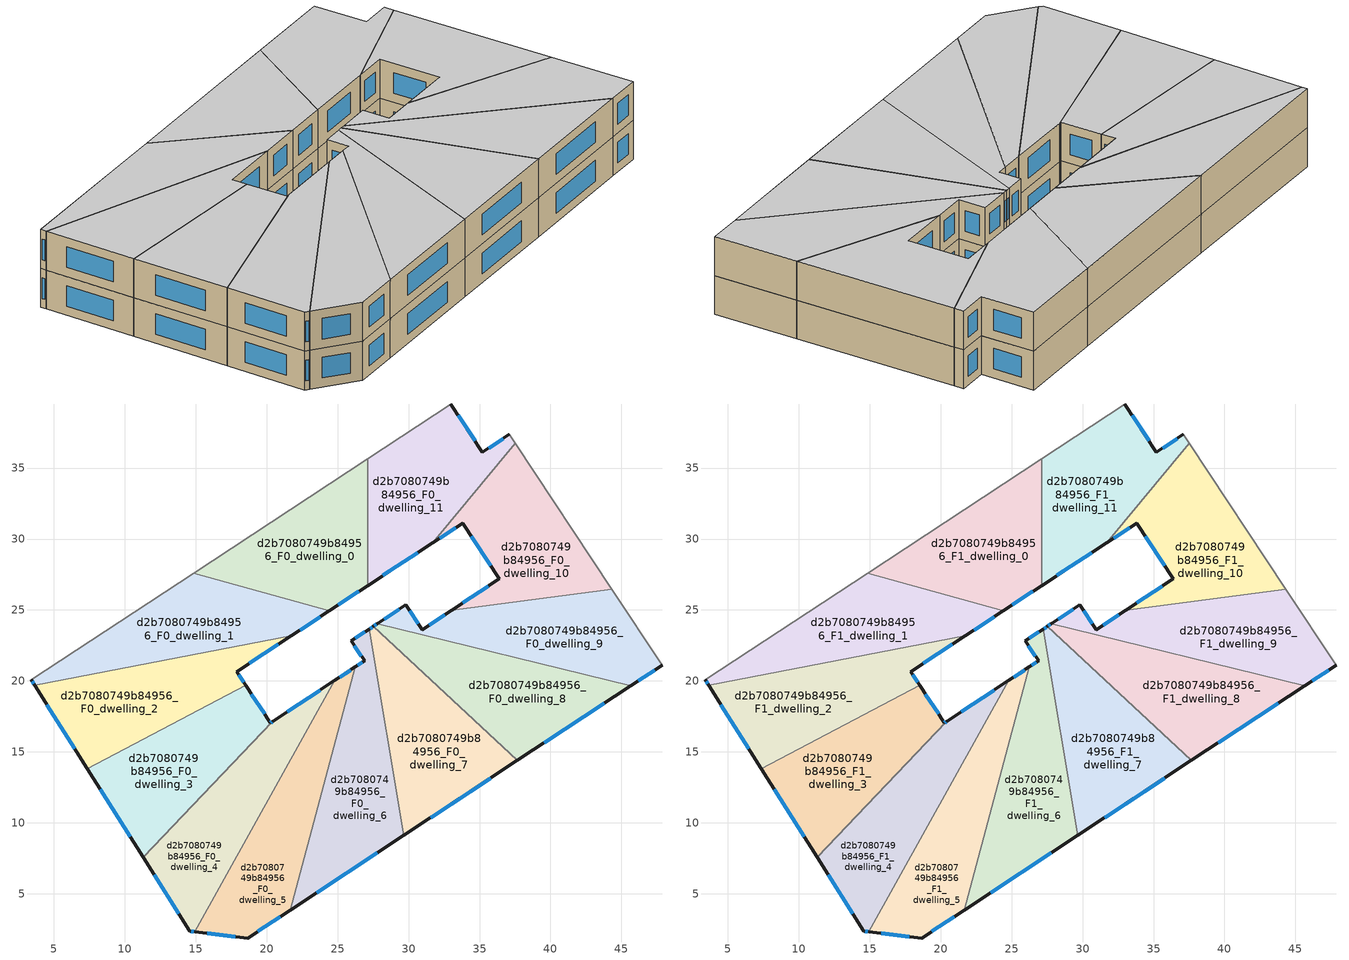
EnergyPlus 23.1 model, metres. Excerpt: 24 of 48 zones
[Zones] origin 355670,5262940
d2b7080749b84956_F0_dwelling_0
 floor ground (EU_floor_Construction): 27.12,35.67 27.12,26.72 24.43,24.95 14.86,27.59 z0
 wall outside (EU_wall_Construction): 24.43,24.95 27.12,26.72 z0:3
 wall adiabatic (EU_wall_Construction): 27.12,35.67 14.86,27.59 z0:3
 wall to d2b7080749b84956_F0_dwelling_1 (EU_wall_Construction): 14.86,27.59 24.43,24.95 z0:3
 wall to d2b7080749b84956_F0_dwelling_11 (EU_wall_Construction): 27.12,26.72 27.12,35.67 z0:3
 window (EU_Window_Construction): 25.06,25.36 26.49,26.3 z0.7:2.3
d2b7080749b84956_F0_dwelling_1
 floor ground (EU_floor_Construction): 24.43,24.95 21.73,23.17 3.65,19.71 3.42,20.07 14.86,27.59 z0
 wall outside (EU_wall_Construction): 21.73,23.17 24.43,24.95 / 3.42,20.07 3.65,19.71 z0:3
 wall adiabatic (EU_wall_Construction): 14.86,27.59 3.42,20.07 z0:3
 wall to d2b7080749b84956_F0_dwelling_2 (EU_wall_Construction): 3.65,19.71 21.73,23.17 z0:3
 window (EU_Window_Construction): 22.36,23.59 23.79,24.53 / 3.48,19.98 3.6,19.79 z0.7:2.3
d2b7080749b84956_F0_dwelling_10
 floor ground (EU_floor_Construction): 37.52,36.74 44.32,26.47 33.04,24.98 36.4,27.2 33.81,31.12 31.72,29.74 z0
 wall outside (EU_wall_Construction): 31.72,29.74 33.81,31.12 36.4,27.2 33.04,24.98 z0:3
 wall adiabatic (EU_wall_Construction): 44.32,26.47 37.52,36.74 z0:3
 wall to d2b7080749b84956_F0_dwelling_9 (EU_wall_Construction): 33.04,24.98 44.32,26.47 z0:3
 wall to d2b7080749b84956_F0_dwelling_11 (EU_wall_Construction): 37.52,36.74 31.72,29.74 z0:3
 window (EU_Window_Construction): 35.61,26.68 33.83,25.5 / 34.42,30.2 35.79,28.12 / 32.21,30.07 33.32,30.79 z0.7:2.3
d2b7080749b84956_F0_dwelling_11
 floor ground (EU_floor_Construction): 37.11,37.36 37.52,36.74 31.72,29.74 27.12,26.72 27.12,35.67 32.97,39.51 35.21,36.11 z0
 wall outside (EU_wall_Construction): 27.12,26.72 31.72,29.74 / 37.11,37.36 35.21,36.11 32.97,39.51 z0:3
 wall adiabatic (EU_wall_Construction): 32.97,39.51 27.12,35.67 / 37.52,36.74 37.11,37.36 z0:3
 window (EU_Window_Construction): 28.2,27.43 30.64,29.03 / 34.68,36.91 33.49,38.71 / 36.66,37.07 35.66,36.4 z0.7:2.3
d2b7080749b84956_F0_dwelling_2
 floor ground (EU_floor_Construction): 21.73,23.17 17.89,20.65 18.52,19.69 7.36,13.83 3.65,19.71 z0
 wall outside (EU_wall_Construction): 18.52,19.69 17.89,20.65 21.73,23.17 / 3.65,19.71 7.36,13.83 z0:3
 wall to d2b7080749b84956_F0_dwelling_3 (EU_wall_Construction): 7.36,13.83 18.52,19.69 z0:3
 window (EU_Window_Construction): 18.79,21.24 20.83,22.58 / 18.38,19.92 18.04,20.42 / 4.52,18.33 6.49,15.21 z0.7:2.3
d2b7080749b84956_F0_dwelling_3
 floor ground (EU_floor_Construction): 18.52,19.69 20.27,17.05 20.41,17.14 11.31,7.57 7.36,13.83 z0
 wall outside (EU_wall_Construction): 20.41,17.14 20.27,17.05 18.52,19.69 / 7.36,13.83 11.31,7.57 z0:3
 wall to d2b7080749b84956_F0_dwelling_4 (EU_wall_Construction): 11.31,7.57 20.41,17.14 z0:3
 window (EU_Window_Construction): 19.86,17.67 18.93,19.07 / 20.38,17.12 20.3,17.07 / 8.29,12.36 10.38,9.04 z0.7:2.3
d2b7080749b84956_F0_dwelling_4
 floor ground (EU_floor_Construction): 24.8,20.03 14.95,2.33 14.59,2.37 11.31,7.57 20.41,17.14 z0
 wall outside (EU_wall_Construction): 24.8,20.03 20.41,17.14 / 11.31,7.57 14.59,2.37 14.95,2.33 z0:3
 wall to d2b7080749b84956_F0_dwelling_5 (EU_wall_Construction): 14.95,2.33 24.8,20.03 z0:3
 window (EU_Window_Construction): 23.77,19.35 21.44,17.82 / 14.68,2.36 14.87,2.34 / 12.08,6.35 13.82,3.59 z0.7:2.3
d2b7080749b84956_F0_dwelling_5
 floor ground (EU_floor_Construction): 26.26,20.99 21.65,3.85 18.68,1.89 14.95,2.33 24.8,20.03 z0
 wall outside (EU_wall_Construction): 26.26,20.99 24.8,20.03 / 14.95,2.33 18.68,1.89 21.65,3.85 z0:3
 wall to d2b7080749b84956_F0_dwelling_6 (EU_wall_Construction): 21.65,3.85 26.26,20.99 z0:3
 window (EU_Window_Construction): 25.92,20.77 25.14,20.26 / 19.38,2.35 20.95,3.39 / 15.82,2.22 17.8,1.99 z0.7:2.3
d2b7080749b84956_F0_dwelling_6
 floor ground (EU_floor_Construction): 27.22,23.65 29.68,9.13 21.65,3.85 26.26,20.99 26.9,21.41 25.97,22.83 z0
 wall outside (EU_wall_Construction): 27.22,23.65 25.97,22.83 26.9,21.41 26.26,20.99 / 21.65,3.85 29.68,9.13 z0:3
 wall to d2b7080749b84956_F0_dwelling_7 (EU_wall_Construction): 29.68,9.13 27.22,23.65 z0:3
 window (EU_Window_Construction): 26.19,22.5 26.68,21.75 / 26.92,23.45 26.26,23.02 / 23.54,5.09 27.8,7.89 / 26.75,21.31 26.41,21.09 z0.7:2.3
d2b7080749b84956_F0_dwelling_7
 floor ground (EU_floor_Construction): 37.67,14.4 29.68,9.13 27.22,23.65 27.51,23.84 z0
 wall outside (EU_wall_Construction): 27.51,23.84 27.22,23.65 / 29.68,9.13 37.67,14.4 z0:3
 wall to d2b7080749b84956_F0_dwelling_8 (EU_wall_Construction): 37.67,14.4 27.51,23.84 z0:3
 window (EU_Window_Construction): 27.44,23.8 27.29,23.69 / 31.56,10.37 35.8,13.16 z0.7:2.3
d2b7080749b84956_F0_dwelling_8
 floor ground (EU_floor_Construction): 45.67,19.66 37.67,14.4 27.51,23.84 27.81,24.04 z0
 wall outside (EU_wall_Construction): 27.81,24.04 27.51,23.84 / 37.67,14.4 45.67,19.66 z0:3
 wall to d2b7080749b84956_F0_dwelling_9 (EU_wall_Construction): 45.67,19.66 27.81,24.04 z0:3
 window (EU_Window_Construction): 27.74,23.99 27.58,23.89 / 39.55,15.63 43.79,18.42 z0.7:2.3
d2b7080749b84956_F0_dwelling_9
 floor ground (EU_floor_Construction): 44.32,26.47 47.87,21.11 45.67,19.66 27.81,24.04 29.82,25.36 30.96,23.62 33.04,24.98 z0
 wall outside (EU_wall_Construction): 33.04,24.98 30.96,23.62 29.82,25.36 27.81,24.04 / 45.67,19.66 47.87,21.11 z0:3
 wall adiabatic (EU_wall_Construction): 47.87,21.11 44.32,26.47 z0:3
 window (EU_Window_Construction): 29.34,25.05 28.28,24.35 / 30.69,24.02 30.08,24.95 / 32.55,24.66 31.45,23.94 / 46.19,20 47.35,20.77 z0.7:2.3
d2b7080749b84956_F1_dwelling_0
 floor to d2b7080749b84956_F0_dwelling_0 (EU_floor_Construction): 27.12,35.67 27.12,26.72 24.43,24.95 14.86,27.59 z3
 wall outside (EU_wall_Construction): 24.43,24.95 27.12,26.72 z3:6
 wall adiabatic (EU_wall_Construction): 27.12,35.67 14.86,27.59 z3:6
 wall to d2b7080749b84956_F1_dwelling_1 (EU_wall_Construction): 14.86,27.59 24.43,24.95 z3:6
 wall to d2b7080749b84956_F1_dwelling_11 (EU_wall_Construction): 27.12,26.72 27.12,35.67 z3:6
 window (EU_Window_Construction): 25.06,25.36 26.49,26.3 z3.7:5.3
 ceiling to d2b7080749b84956_F2_dwelling_0 (EU_floor_Construction): 27.12,26.72 27.12,35.67 14.86,27.59 24.43,24.95 z6
d2b7080749b84956_F1_dwelling_1
 floor to d2b7080749b84956_F0_dwelling_1 (EU_floor_Construction): 24.43,24.95 21.73,23.17 3.65,19.71 3.42,20.07 14.86,27.59 z3
 wall outside (EU_wall_Construction): 21.73,23.17 24.43,24.95 / 3.42,20.07 3.65,19.71 z3:6
 wall adiabatic (EU_wall_Construction): 14.86,27.59 3.42,20.07 z3:6
 wall to d2b7080749b84956_F1_dwelling_2 (EU_wall_Construction): 3.65,19.71 21.73,23.17 z3:6
 window (EU_Window_Construction): 22.36,23.59 23.79,24.53 / 3.48,19.98 3.6,19.79 z3.7:5.3
 ceiling to d2b7080749b84956_F2_dwelling_1 (EU_floor_Construction): 21.73,23.17 24.43,24.95 14.86,27.59 3.42,20.07 3.65,19.71 z6
d2b7080749b84956_F1_dwelling_10
 floor to d2b7080749b84956_F0_dwelling_10 (EU_floor_Construction): 37.52,36.74 44.32,26.47 33.04,24.98 36.4,27.2 33.81,31.12 31.72,29.74 z3
 wall outside (EU_wall_Construction): 31.72,29.74 33.81,31.12 36.4,27.2 33.04,24.98 z3:6
 wall adiabatic (EU_wall_Construction): 44.32,26.47 37.52,36.74 z3:6
 wall to d2b7080749b84956_F1_dwelling_9 (EU_wall_Construction): 33.04,24.98 44.32,26.47 z3:6
 wall to d2b7080749b84956_F1_dwelling_11 (EU_wall_Construction): 37.52,36.74 31.72,29.74 z3:6
 window (EU_Window_Construction): 35.61,26.68 33.83,25.5 / 34.42,30.2 35.79,28.12 / 32.21,30.07 33.32,30.79 z3.7:5.3
 ceiling to d2b7080749b84956_F2_dwelling_10 (EU_floor_Construction): 44.32,26.47 37.52,36.74 31.72,29.74 33.81,31.12 36.4,27.2 33.04,24.98 z6
d2b7080749b84956_F1_dwelling_11
 floor to d2b7080749b84956_F0_dwelling_11 (EU_floor_Construction): 37.11,37.36 37.52,36.74 31.72,29.74 27.12,26.72 27.12,35.67 32.97,39.51 35.21,36.11 z3
 wall outside (EU_wall_Construction): 27.12,26.72 31.72,29.74 / 37.11,37.36 35.21,36.11 32.97,39.51 z3:6
 wall adiabatic (EU_wall_Construction): 32.97,39.51 27.12,35.67 / 37.52,36.74 37.11,37.36 z3:6
 window (EU_Window_Construction): 28.2,27.43 30.64,29.03 / 34.68,36.91 33.49,38.71 / 36.66,37.07 35.66,36.4 z3.7:5.3
 ceiling to d2b7080749b84956_F2_dwelling_11 (EU_floor_Construction): 31.72,29.74 37.52,36.74 37.11,37.36 35.21,36.11 32.97,39.51 27.12,35.67 27.12,26.72 z6
d2b7080749b84956_F1_dwelling_2
 floor to d2b7080749b84956_F0_dwelling_2 (EU_floor_Construction): 21.73,23.17 17.89,20.65 18.52,19.69 7.36,13.83 3.65,19.71 z3
 wall outside (EU_wall_Construction): 18.52,19.69 17.89,20.65 21.73,23.17 / 3.65,19.71 7.36,13.83 z3:6
 wall to d2b7080749b84956_F1_dwelling_3 (EU_wall_Construction): 7.36,13.83 18.52,19.69 z3:6
 window (EU_Window_Construction): 18.79,21.24 20.83,22.58 / 18.38,19.92 18.04,20.42 / 4.52,18.33 6.49,15.21 z3.7:5.3
 ceiling to d2b7080749b84956_F2_dwelling_2 (EU_floor_Construction): 18.52,19.69 17.89,20.65 21.73,23.17 3.65,19.71 7.36,13.83 z6
d2b7080749b84956_F1_dwelling_3
 floor to d2b7080749b84956_F0_dwelling_3 (EU_floor_Construction): 18.52,19.69 20.27,17.05 20.41,17.14 11.31,7.57 7.36,13.83 z3
 wall outside (EU_wall_Construction): 20.41,17.14 20.27,17.05 18.52,19.69 / 7.36,13.83 11.31,7.57 z3:6
 wall to d2b7080749b84956_F1_dwelling_4 (EU_wall_Construction): 11.31,7.57 20.41,17.14 z3:6
 window (EU_Window_Construction): 19.86,17.67 18.93,19.07 / 20.38,17.12 20.3,17.07 / 8.29,12.36 10.38,9.04 z3.7:5.3
 ceiling to d2b7080749b84956_F2_dwelling_3 (EU_floor_Construction): 11.31,7.57 20.41,17.14 20.27,17.05 18.52,19.69 7.36,13.83 z6
d2b7080749b84956_F1_dwelling_4
 floor to d2b7080749b84956_F0_dwelling_4 (EU_floor_Construction): 24.8,20.03 14.95,2.33 14.59,2.37 11.31,7.57 20.41,17.14 z3
 wall outside (EU_wall_Construction): 24.8,20.03 20.41,17.14 / 11.31,7.57 14.59,2.37 14.95,2.33 z3:6
 wall to d2b7080749b84956_F1_dwelling_5 (EU_wall_Construction): 14.95,2.33 24.8,20.03 z3:6
 window (EU_Window_Construction): 23.77,19.35 21.44,17.82 / 14.68,2.36 14.87,2.34 / 12.08,6.35 13.82,3.59 z3.7:5.3
 ceiling to d2b7080749b84956_F2_dwelling_4 (EU_floor_Construction): 14.95,2.33 24.8,20.03 20.41,17.14 11.31,7.57 14.59,2.37 z6
d2b7080749b84956_F1_dwelling_5
 floor to d2b7080749b84956_F0_dwelling_5 (EU_floor_Construction): 26.26,20.99 21.65,3.85 18.68,1.89 14.95,2.33 24.8,20.03 z3
 wall outside (EU_wall_Construction): 26.26,20.99 24.8,20.03 / 14.95,2.33 18.68,1.89 21.65,3.85 z3:6
 wall to d2b7080749b84956_F1_dwelling_6 (EU_wall_Construction): 21.65,3.85 26.26,20.99 z3:6
 window (EU_Window_Construction): 25.92,20.77 25.14,20.26 / 19.38,2.35 20.95,3.39 / 15.82,2.22 17.8,1.99 z3.7:5.3
 ceiling to d2b7080749b84956_F2_dwelling_5 (EU_floor_Construction): 21.65,3.85 26.26,20.99 24.8,20.03 14.95,2.33 18.68,1.89 z6
d2b7080749b84956_F1_dwelling_6
 floor to d2b7080749b84956_F0_dwelling_6 (EU_floor_Construction): 27.22,23.65 29.68,9.13 21.65,3.85 26.26,20.99 26.9,21.41 25.97,22.83 z3
 wall outside (EU_wall_Construction): 27.22,23.65 25.97,22.83 26.9,21.41 26.26,20.99 / 21.65,3.85 29.68,9.13 z3:6
 wall to d2b7080749b84956_F1_dwelling_7 (EU_wall_Construction): 29.68,9.13 27.22,23.65 z3:6
 window (EU_Window_Construction): 26.19,22.5 26.68,21.75 / 26.92,23.45 26.26,23.02 / 23.54,5.09 27.8,7.89 / 26.75,21.31 26.41,21.09 z3.7:5.3
 ceiling to d2b7080749b84956_F2_dwelling_6 (EU_floor_Construction): 29.68,9.13 27.22,23.65 25.97,22.83 26.9,21.41 26.26,20.99 21.65,3.85 z6
d2b7080749b84956_F1_dwelling_7
 floor to d2b7080749b84956_F0_dwelling_7 (EU_floor_Construction): 37.67,14.4 29.68,9.13 27.22,23.65 27.51,23.84 z3
 wall outside (EU_wall_Construction): 27.51,23.84 27.22,23.65 / 29.68,9.13 37.67,14.4 z3:6
 wall to d2b7080749b84956_F1_dwelling_8 (EU_wall_Construction): 37.67,14.4 27.51,23.84 z3:6
 window (EU_Window_Construction): 27.44,23.8 27.29,23.69 / 31.56,10.37 35.8,13.16 z3.7:5.3
 ceiling to d2b7080749b84956_F2_dwelling_7 (EU_floor_Construction): 37.67,14.4 27.51,23.84 27.22,23.65 29.68,9.13 z6
d2b7080749b84956_F1_dwelling_8
 floor to d2b7080749b84956_F0_dwelling_8 (EU_floor_Construction): 45.67,19.66 37.67,14.4 27.51,23.84 27.81,24.04 z3
 wall outside (EU_wall_Construction): 27.81,24.04 27.51,23.84 / 37.67,14.4 45.67,19.66 z3:6
 wall to d2b7080749b84956_F1_dwelling_9 (EU_wall_Construction): 45.67,19.66 27.81,24.04 z3:6
 window (EU_Window_Construction): 27.74,23.99 27.58,23.89 / 39.55,15.63 43.79,18.42 z3.7:5.3
 ceiling to d2b7080749b84956_F2_dwelling_8 (EU_floor_Construction): 45.67,19.66 27.81,24.04 27.51,23.84 37.67,14.4 z6
d2b7080749b84956_F1_dwelling_9
 floor to d2b7080749b84956_F0_dwelling_9 (EU_floor_Construction): 44.32,26.47 47.87,21.11 45.67,19.66 27.81,24.04 29.81,25.36 30.96,23.62 33.04,24.98 z3
 wall outside (EU_wall_Construction): 33.04,24.98 30.96,23.62 29.82,25.36 27.81,24.04 / 45.67,19.66 47.87,21.11 z3:6
 wall adiabatic (EU_wall_Construction): 47.87,21.11 44.32,26.47 z3:6
 window (EU_Window_Construction): 29.34,25.05 28.28,24.35 / 30.69,24.02 30.08,24.95 / 32.55,24.66 31.45,23.94 / 46.19,20 47.35,20.77 z3.7:5.3
 ceiling to d2b7080749b84956_F2_dwelling_9 (EU_floor_Construction): 47.87,21.11 44.32,26.47 33.04,24.98 30.96,23.62 29.81,25.36 27.81,24.04 45.67,19.66 z6
[Building]
EU S2 Campaign: North Axis=0; Terrain=City; Solar Distribution=FullExterior
[Site:Location]
Budapest.Ferenc.Liszt.Intl.AP: Latitude=47.437; Longitude=19.256; Time Zone=1; Elevation=185
[SizingPeriod:WeatherFileDays]
AnnualSizingPeriod: Begin Month=1; Begin Day of Month=1; End Month=12; End Day of Month=31; Day of Week for Start Day=Monday; Use Weather File Daylight Saving Period=No; Use Weather File Rain and Snow Indicators=No
[MATERIAL]
EU_InternalMass_Material: Roughness=MediumRough; Thickness=0.1; Conductivity=1; Density=1800; Specific Heat=900; Thermal Absorptance=0.9; Solar Absorptance=0.7; Visible Absorptance=0.7
[MATERIAL:NOMASS] Roughness=MediumRough; Thermal Absorptance=0.9; Solar Absorptance=0.7; Visible Absorptance=0.7
Name | Thermal Resistance
EU_wall_NoMass | 0.832559
EU_floor_NoMass | 0.872794
[WINDOWMATERIAL:SIMPLEGLAZINGSYSTEM]
EU_Window_SimpleGlazing: UFactor=2.79869; Solar Heat Gain Coefficient=0.75; Visible Transmittance=0.75
[CONSTRUCTION]
EU_wall_Construction: EU_wall_NoMass
EU_floor_Construction: EU_floor_NoMass
EU_Window_Construction: EU_Window_SimpleGlazing
EU_InternalMass_Construction: EU_InternalMass_Material
[ZONE] Type=1; Multiplier=1; Ceiling Height=autocalculate; Floor Area=autocalculate; Part of Total Floor Area=Yes
Name | Volume
d2b7080749b84956_F0_dwelling_0; d2b7080749b84956_F1_dwelling_0 | 200.673
d2b7080749b84956_F0_dwelling_1; d2b7080749b84956_F1_dwelling_1 | 200.705
d2b7080749b84956_F0_dwelling_10; d2b7080749b84956_F1_dwelling_10 | 198.271
d2b7080749b84956_F0_dwelling_11; d2b7080749b84956_F1_dwelling_11 | 200.704
d2b7080749b84956_F0_dwelling_2; d2b7080749b84956_F1_dwelling_2 | 200.696
d2b7080749b84956_F0_dwelling_3; d2b7080749b84956_F1_dwelling_3 | 200.693
d2b7080749b84956_F0_dwelling_4; d2b7080749b84956_F1_dwelling_4 | 200.26
d2b7080749b84956_F0_dwelling_5; d2b7080749b84956_F1_dwelling_5 | 199.358
d2b7080749b84956_F0_dwelling_6 | 202.397
d2b7080749b84956_F1_dwelling_6 | 202.396
d2b7080749b84956_F0_dwelling_7; d2b7080749b84956_F1_dwelling_7 | 200.678
d2b7080749b84956_F0_dwelling_8; d2b7080749b84956_F1_dwelling_8 | 200.717
d2b7080749b84956_F0_dwelling_9; d2b7080749b84956_F1_dwelling_9 | 203.043
[INTERNALMASS] Construction=EU_InternalMass_Construction
Name | Zone or ZoneList | Surface Area
d2b7080749b84956_F0_dwelling_0_EU_InternalMass | d2b7080749b84956_F0_dwelling_0 | 66.8909
d2b7080749b84956_F0_dwelling_1_EU_InternalMass | d2b7080749b84956_F0_dwelling_1 | 66.9016
d2b7080749b84956_F0_dwelling_2_EU_InternalMass | d2b7080749b84956_F0_dwelling_2 | 66.8986
d2b7080749b84956_F0_dwelling_3_EU_InternalMass | d2b7080749b84956_F0_dwelling_3 | 66.8977
d2b7080749b84956_F0_dwelling_4_EU_InternalMass | d2b7080749b84956_F0_dwelling_4 | 66.7535
d2b7080749b84956_F0_dwelling_5_EU_InternalMass | d2b7080749b84956_F0_dwelling_5 | 66.4526
d2b7080749b84956_F0_dwelling_6_EU_InternalMass | d2b7080749b84956_F0_dwelling_6 | 67.4651
d2b7080749b84956_F0_dwelling_7_EU_InternalMass | d2b7080749b84956_F0_dwelling_7 | 66.8926
d2b7080749b84956_F0_dwelling_8_EU_InternalMass | d2b7080749b84956_F0_dwelling_8 | 66.9058
d2b7080749b84956_F0_dwelling_9_EU_InternalMass | d2b7080749b84956_F0_dwelling_9 | 67.6805
d2b7080749b84956_F0_dwelling_10_EU_InternalMass | d2b7080749b84956_F0_dwelling_10 | 66.0905
d2b7080749b84956_F0_dwelling_11_EU_InternalMass | d2b7080749b84956_F0_dwelling_11 | 66.9013
d2b7080749b84956_F1_dwelling_0_EU_InternalMass | d2b7080749b84956_F1_dwelling_0 | 66.8909
d2b7080749b84956_F1_dwelling_1_EU_InternalMass | d2b7080749b84956_F1_dwelling_1 | 66.9016
d2b7080749b84956_F1_dwelling_2_EU_InternalMass | d2b7080749b84956_F1_dwelling_2 | 66.8986
d2b7080749b84956_F1_dwelling_3_EU_InternalMass | d2b7080749b84956_F1_dwelling_3 | 66.8977
d2b7080749b84956_F1_dwelling_4_EU_InternalMass | d2b7080749b84956_F1_dwelling_4 | 66.7535
d2b7080749b84956_F1_dwelling_5_EU_InternalMass | d2b7080749b84956_F1_dwelling_5 | 66.4526
d2b7080749b84956_F1_dwelling_6_EU_InternalMass | d2b7080749b84956_F1_dwelling_6 | 67.4651
d2b7080749b84956_F1_dwelling_7_EU_InternalMass | d2b7080749b84956_F1_dwelling_7 | 66.8926
d2b7080749b84956_F1_dwelling_8_EU_InternalMass | d2b7080749b84956_F1_dwelling_8 | 66.9058
d2b7080749b84956_F1_dwelling_9_EU_InternalMass | d2b7080749b84956_F1_dwelling_9 | 67.6805
d2b7080749b84956_F1_dwelling_10_EU_InternalMass | d2b7080749b84956_F1_dwelling_10 | 66.0905
d2b7080749b84956_F1_dwelling_11_EU_InternalMass | d2b7080749b84956_F1_dwelling_11 | 66.9013
[OTHEREQUIPMENT] Fuel Type=Electricity; Design Level Calculation Method=Watts/Area; Power per Zone Floor Area=1; Fraction Latent=0; Fraction Radiant=0; Fraction Lost=0; Carbon Dioxide Generation Rate=0; EndUse Subcategory=EU_Step8_InternalGains
Name | Zone or ZoneList or Space or SpaceList | Schedule
EU_Step8_InternalGain_d2b7080749b84956_F0_dwelling_0_f000 | d2b7080749b84956_F0_dwelling_0 | EU_Step8_GainSchedule_d2b7080749b84956_F0_dwelling_0_f000
EU_Step8_InternalGain_d2b7080749b84956_F0_dwelling_1_f000 | d2b7080749b84956_F0_dwelling_1 | EU_Step8_GainSchedule_d2b7080749b84956_F0_dwelling_1_f000
EU_Step8_InternalGain_d2b7080749b84956_F0_dwelling_2_f000 | d2b7080749b84956_F0_dwelling_2 | EU_Step8_GainSchedule_d2b7080749b84956_F0_dwelling_2_f000
EU_Step8_InternalGain_d2b7080749b84956_F0_dwelling_3_f000 | d2b7080749b84956_F0_dwelling_3 | EU_Step8_GainSchedule_d2b7080749b84956_F0_dwelling_3_f000
EU_Step8_InternalGain_d2b7080749b84956_F0_dwelling_4_f000 | d2b7080749b84956_F0_dwelling_4 | EU_Step8_GainSchedule_d2b7080749b84956_F0_dwelling_4_f000
EU_Step8_InternalGain_d2b7080749b84956_F0_dwelling_5_f000 | d2b7080749b84956_F0_dwelling_5 | EU_Step8_GainSchedule_d2b7080749b84956_F0_dwelling_5_f000
EU_Step8_InternalGain_d2b7080749b84956_F0_dwelling_6_f000 | d2b7080749b84956_F0_dwelling_6 | EU_Step8_GainSchedule_d2b7080749b84956_F0_dwelling_6_f000
EU_Step8_InternalGain_d2b7080749b84956_F0_dwelling_7_f000 | d2b7080749b84956_F0_dwelling_7 | EU_Step8_GainSchedule_d2b7080749b84956_F0_dwelling_7_f000
EU_Step8_InternalGain_d2b7080749b84956_F0_dwelling_8_f000 | d2b7080749b84956_F0_dwelling_8 | EU_Step8_GainSchedule_d2b7080749b84956_F0_dwelling_8_f000
EU_Step8_InternalGain_d2b7080749b84956_F0_dwelling_9_f000 | d2b7080749b84956_F0_dwelling_9 | EU_Step8_GainSchedule_d2b7080749b84956_F0_dwelling_9_f000
EU_Step8_InternalGain_d2b7080749b84956_F0_dwelling_10_f000 | d2b7080749b84956_F0_dwelling_10 | EU_Step8_GainSchedule_d2b7080749b84956_F0_dwelling_10_f000
EU_Step8_InternalGain_d2b7080749b84956_F0_dwelling_11_f000 | d2b7080749b84956_F0_dwelling_11 | EU_Step8_GainSchedule_d2b7080749b84956_F0_dwelling_11_f000
EU_Step8_InternalGain_d2b7080749b84956_F1_dwelling_0_f000 | d2b7080749b84956_F1_dwelling_0 | EU_Step8_GainSchedule_d2b7080749b84956_F1_dwelling_0_f000
EU_Step8_InternalGain_d2b7080749b84956_F1_dwelling_1_f000 | d2b7080749b84956_F1_dwelling_1 | EU_Step8_GainSchedule_d2b7080749b84956_F1_dwelling_1_f000
EU_Step8_InternalGain_d2b7080749b84956_F1_dwelling_2_f000 | d2b7080749b84956_F1_dwelling_2 | EU_Step8_GainSchedule_d2b7080749b84956_F1_dwelling_2_f000
EU_Step8_InternalGain_d2b7080749b84956_F1_dwelling_3_f000 | d2b7080749b84956_F1_dwelling_3 | EU_Step8_GainSchedule_d2b7080749b84956_F1_dwelling_3_f000
EU_Step8_InternalGain_d2b7080749b84956_F1_dwelling_4_f000 | d2b7080749b84956_F1_dwelling_4 | EU_Step8_GainSchedule_d2b7080749b84956_F1_dwelling_4_f000
EU_Step8_InternalGain_d2b7080749b84956_F1_dwelling_5_f000 | d2b7080749b84956_F1_dwelling_5 | EU_Step8_GainSchedule_d2b7080749b84956_F1_dwelling_5_f000
EU_Step8_InternalGain_d2b7080749b84956_F1_dwelling_6_f000 | d2b7080749b84956_F1_dwelling_6 | EU_Step8_GainSchedule_d2b7080749b84956_F1_dwelling_6_f000
EU_Step8_InternalGain_d2b7080749b84956_F1_dwelling_7_f000 | d2b7080749b84956_F1_dwelling_7 | EU_Step8_GainSchedule_d2b7080749b84956_F1_dwelling_7_f000
EU_Step8_InternalGain_d2b7080749b84956_F1_dwelling_8_f000 | d2b7080749b84956_F1_dwelling_8 | EU_Step8_GainSchedule_d2b7080749b84956_F1_dwelling_8_f000
EU_Step8_InternalGain_d2b7080749b84956_F1_dwelling_9_f000 | d2b7080749b84956_F1_dwelling_9 | EU_Step8_GainSchedule_d2b7080749b84956_F1_dwelling_9_f000
EU_Step8_InternalGain_d2b7080749b84956_F1_dwelling_10_f000 | d2b7080749b84956_F1_dwelling_10 | EU_Step8_GainSchedule_d2b7080749b84956_F1_dwelling_10_f000
EU_Step8_InternalGain_d2b7080749b84956_F1_dwelling_11_f000 | d2b7080749b84956_F1_dwelling_11 | EU_Step8_GainSchedule_d2b7080749b84956_F1_dwelling_11_f000
[ZONEVENTILATION:DESIGNFLOWRATE] Schedule=EU_AlwaysOn; Design Flow Rate Calculation Method=AirChanges/Hour; Air Changes per Hour=0.475469; Ventilation Type=Natural; Fan Pressure Rise=0; Fan Total Efficiency=1; Constant Term Coefficient=1; Temperature Term Coefficient=0; Velocity Term Coefficient=0; Velocity Squared Term Coefficient=0; Minimum Indoor Temperature=-100; Maximum Indoor Temperature=100; Delta Temperature=-100; Minimum Outdoor Temperature=-100; Maximum Outdoor Temperature=100; Maximum Wind Speed=40
Name | Zone or ZoneList or Space or SpaceList
EU_ConstantAir_d2b7080749b84956_F0_dwelling_0 | d2b7080749b84956_F0_dwelling_0
EU_ConstantAir_d2b7080749b84956_F0_dwelling_1 | d2b7080749b84956_F0_dwelling_1
EU_ConstantAir_d2b7080749b84956_F0_dwelling_2 | d2b7080749b84956_F0_dwelling_2
EU_ConstantAir_d2b7080749b84956_F0_dwelling_3 | d2b7080749b84956_F0_dwelling_3
EU_ConstantAir_d2b7080749b84956_F0_dwelling_4 | d2b7080749b84956_F0_dwelling_4
EU_ConstantAir_d2b7080749b84956_F0_dwelling_5 | d2b7080749b84956_F0_dwelling_5
EU_ConstantAir_d2b7080749b84956_F0_dwelling_6 | d2b7080749b84956_F0_dwelling_6
EU_ConstantAir_d2b7080749b84956_F0_dwelling_7 | d2b7080749b84956_F0_dwelling_7
EU_ConstantAir_d2b7080749b84956_F0_dwelling_8 | d2b7080749b84956_F0_dwelling_8
EU_ConstantAir_d2b7080749b84956_F0_dwelling_9 | d2b7080749b84956_F0_dwelling_9
EU_ConstantAir_d2b7080749b84956_F0_dwelling_10 | d2b7080749b84956_F0_dwelling_10
EU_ConstantAir_d2b7080749b84956_F0_dwelling_11 | d2b7080749b84956_F0_dwelling_11
EU_ConstantAir_d2b7080749b84956_F1_dwelling_0 | d2b7080749b84956_F1_dwelling_0
EU_ConstantAir_d2b7080749b84956_F1_dwelling_1 | d2b7080749b84956_F1_dwelling_1
EU_ConstantAir_d2b7080749b84956_F1_dwelling_2 | d2b7080749b84956_F1_dwelling_2
EU_ConstantAir_d2b7080749b84956_F1_dwelling_3 | d2b7080749b84956_F1_dwelling_3
EU_ConstantAir_d2b7080749b84956_F1_dwelling_4 | d2b7080749b84956_F1_dwelling_4
EU_ConstantAir_d2b7080749b84956_F1_dwelling_5 | d2b7080749b84956_F1_dwelling_5
EU_ConstantAir_d2b7080749b84956_F1_dwelling_6 | d2b7080749b84956_F1_dwelling_6
EU_ConstantAir_d2b7080749b84956_F1_dwelling_7 | d2b7080749b84956_F1_dwelling_7
EU_ConstantAir_d2b7080749b84956_F1_dwelling_8 | d2b7080749b84956_F1_dwelling_8
EU_ConstantAir_d2b7080749b84956_F1_dwelling_9 | d2b7080749b84956_F1_dwelling_9
EU_ConstantAir_d2b7080749b84956_F1_dwelling_10 | d2b7080749b84956_F1_dwelling_10
EU_ConstantAir_d2b7080749b84956_F1_dwelling_11 | d2b7080749b84956_F1_dwelling_11
[HVACTEMPLATE:THERMOSTAT] Constant Heating Setpoint=20; Constant Cooling Setpoint=50
EU_HeatOnly_d2b7080749b84956_F0_dwelling_0; EU_HeatOnly_d2b7080749b84956_F0_dwelling_1; EU_HeatOnly_d2b7080749b84956_F0_dwelling_2; EU_HeatOnly_d2b7080749b84956_F0_dwelling_3; EU_HeatOnly_d2b7080749b84956_F0_dwelling_4; EU_HeatOnly_d2b7080749b84956_F0_dwelling_5; EU_HeatOnly_d2b7080749b84956_F0_dwelling_6; EU_HeatOnly_d2b7080749b84956_F0_dwelling_7; EU_HeatOnly_d2b7080749b84956_F0_dwelling_8; EU_HeatOnly_d2b7080749b84956_F0_dwelling_9; EU_HeatOnly_d2b7080749b84956_F0_dwelling_10; EU_HeatOnly_d2b7080749b84956_F0_dwelling_11; EU_HeatOnly_d2b7080749b84956_F1_dwelling_0; EU_HeatOnly_d2b7080749b84956_F1_dwelling_1; EU_HeatOnly_d2b7080749b84956_F1_dwelling_2; EU_HeatOnly_d2b7080749b84956_F1_dwelling_3; EU_HeatOnly_d2b7080749b84956_F1_dwelling_4; EU_HeatOnly_d2b7080749b84956_F1_dwelling_5; EU_HeatOnly_d2b7080749b84956_F1_dwelling_6; EU_HeatOnly_d2b7080749b84956_F1_dwelling_7; EU_HeatOnly_d2b7080749b84956_F1_dwelling_8; EU_HeatOnly_d2b7080749b84956_F1_dwelling_9; EU_HeatOnly_d2b7080749b84956_F1_dwelling_10; EU_HeatOnly_d2b7080749b84956_F1_dwelling_11; EU_HeatOnly_d2b7080749b84956_F2_dwelling_0; EU_HeatOnly_d2b7080749b84956_F2_dwelling_1; EU_HeatOnly_d2b7080749b84956_F2_dwelling_2; EU_HeatOnly_d2b7080749b84956_F2_dwelling_3; EU_HeatOnly_d2b7080749b84956_F2_dwelling_4; EU_HeatOnly_d2b7080749b84956_F2_dwelling_5; EU_HeatOnly_d2b7080749b84956_F2_dwelling_6; EU_HeatOnly_d2b7080749b84956_F2_dwelling_7; EU_HeatOnly_d2b7080749b84956_F2_dwelling_8; EU_HeatOnly_d2b7080749b84956_F2_dwelling_9; EU_HeatOnly_d2b7080749b84956_F2_dwelling_10; EU_HeatOnly_d2b7080749b84956_F2_dwelling_11; EU_HeatOnly_d2b7080749b84956_F3_dwelling_0; EU_HeatOnly_d2b7080749b84956_F3_dwelling_1; EU_HeatOnly_d2b7080749b84956_F3_dwelling_2; EU_HeatOnly_d2b7080749b84956_F3_dwelling_3; EU_HeatOnly_d2b7080749b84956_F3_dwelling_4; EU_HeatOnly_d2b7080749b84956_F3_dwelling_5; EU_HeatOnly_d2b7080749b84956_F3_dwelling_6; EU_HeatOnly_d2b7080749b84956_F3_dwelling_7; EU_HeatOnly_d2b7080749b84956_F3_dwelling_8; EU_HeatOnly_d2b7080749b84956_F3_dwelling_9; EU_HeatOnly_d2b7080749b84956_F3_dwelling_10; EU_HeatOnly_d2b7080749b84956_F3_dwelling_11
[HVACTEMPLATE:ZONE:IDEALLOADSAIRSYSTEM] System Availability Schedule=EU_AlwaysOn; Maximum Heating Supply Air Temperature=50; Minimum Cooling Supply Air Temperature=13; Maximum Heating Supply Air Humidity Ratio=0.0156; Minimum Cooling Supply Air Humidity Ratio=0.0077; Heating Limit=NoLimit; Cooling Limit=NoLimit; Heating Availability Schedule=EU_AlwaysOn; Cooling Availability Schedule=EU_CoolingOff; Dehumidification Control Type=ConstantSensibleHeatRatio; Cooling Sensible Heat Ratio=0.7; Dehumidification Setpoint=60; Humidification Control Type=None; Humidification Setpoint=30; Outdoor Air Method=None; Outdoor Air Flow Rate per Person=0.00944; Outdoor Air Flow Rate per Zone Floor Area=0; Outdoor Air Flow Rate per Zone=0; Demand Controlled Ventilation Type=None; Outdoor Air Economizer Type=NoEconomizer; Heat Recovery Type=None; Sensible Heat Recovery Effectiveness=0.7; Latent Heat Recovery Effectiveness=0.65
Name | Template Thermostat
d2b7080749b84956_F0_dwelling_0 | EU_HeatOnly_d2b7080749b84956_F0_dwelling_0
d2b7080749b84956_F0_dwelling_1 | EU_HeatOnly_d2b7080749b84956_F0_dwelling_1
d2b7080749b84956_F0_dwelling_2 | EU_HeatOnly_d2b7080749b84956_F0_dwelling_2
d2b7080749b84956_F0_dwelling_3 | EU_HeatOnly_d2b7080749b84956_F0_dwelling_3
d2b7080749b84956_F0_dwelling_4 | EU_HeatOnly_d2b7080749b84956_F0_dwelling_4
d2b7080749b84956_F0_dwelling_5 | EU_HeatOnly_d2b7080749b84956_F0_dwelling_5
d2b7080749b84956_F0_dwelling_6 | EU_HeatOnly_d2b7080749b84956_F0_dwelling_6
d2b7080749b84956_F0_dwelling_7 | EU_HeatOnly_d2b7080749b84956_F0_dwelling_7
d2b7080749b84956_F0_dwelling_8 | EU_HeatOnly_d2b7080749b84956_F0_dwelling_8
d2b7080749b84956_F0_dwelling_9 | EU_HeatOnly_d2b7080749b84956_F0_dwelling_9
d2b7080749b84956_F0_dwelling_10 | EU_HeatOnly_d2b7080749b84956_F0_dwelling_10
d2b7080749b84956_F0_dwelling_11 | EU_HeatOnly_d2b7080749b84956_F0_dwelling_11
d2b7080749b84956_F1_dwelling_0 | EU_HeatOnly_d2b7080749b84956_F1_dwelling_0
d2b7080749b84956_F1_dwelling_1 | EU_HeatOnly_d2b7080749b84956_F1_dwelling_1
d2b7080749b84956_F1_dwelling_2 | EU_HeatOnly_d2b7080749b84956_F1_dwelling_2
d2b7080749b84956_F1_dwelling_3 | EU_HeatOnly_d2b7080749b84956_F1_dwelling_3
d2b7080749b84956_F1_dwelling_4 | EU_HeatOnly_d2b7080749b84956_F1_dwelling_4
d2b7080749b84956_F1_dwelling_5 | EU_HeatOnly_d2b7080749b84956_F1_dwelling_5
d2b7080749b84956_F1_dwelling_6 | EU_HeatOnly_d2b7080749b84956_F1_dwelling_6
d2b7080749b84956_F1_dwelling_7 | EU_HeatOnly_d2b7080749b84956_F1_dwelling_7
d2b7080749b84956_F1_dwelling_8 | EU_HeatOnly_d2b7080749b84956_F1_dwelling_8
d2b7080749b84956_F1_dwelling_9 | EU_HeatOnly_d2b7080749b84956_F1_dwelling_9
d2b7080749b84956_F1_dwelling_10 | EU_HeatOnly_d2b7080749b84956_F1_dwelling_10
d2b7080749b84956_F1_dwelling_11 | EU_HeatOnly_d2b7080749b84956_F1_dwelling_11
[SIZING:ZONE] Zone Cooling Design Supply Air Temperature Input Method=SupplyAirTemperature; Zone Cooling Design Supply Air Temperature=13; Zone Heating Design Supply Air Temperature Input Method=SupplyAirTemperature; Zone Heating Design Supply Air Temperature=50; Zone Cooling Design Supply Air Humidity Ratio=0.008; Zone Heating Design Supply Air Humidity Ratio=0.008; Cooling Design Air Flow Method=DesignDay; Cooling Design Air Flow Rate=0; Cooling Minimum Air Flow per Zone Floor Area=0.000762; Cooling Minimum Air Flow=0; Cooling Minimum Air Flow Fraction=0.2; Heating Design Air Flow Method=DesignDay; Heating Design Air Flow Rate=0; Heating Maximum Air Flow per Zone Floor Area=0.002032; Heating Maximum Air Flow=0.141576; Heating Maximum Air Flow Fraction=0.3; Account for Dedicated Outdoor Air System=No; Dedicated Outdoor Air System Control Strategy=NeutralSupplyAir; Dedicated Outdoor Air Low Setpoint Temperature for Design=autosize; Dedicated Outdoor Air High Setpoint Temperature for Design=autosize; Zone Load Sizing Method=Sensible Load Only No Latent Load; Zone Latent Cooling Design Supply Air Humidity Ratio Input Method=HumidityRatioDifference; Zone Cooling Design Supply Air Humidity Ratio Difference=0.005; Zone Latent Heating Design Supply Air Humidity Ratio Input Method=HumidityRatioDifference; Zone Humidification Design Supply Air Humidity Ratio Difference=0.005
d2b7080749b84956_F0_dwelling_0; d2b7080749b84956_F0_dwelling_1; d2b7080749b84956_F0_dwelling_2; d2b7080749b84956_F0_dwelling_3; d2b7080749b84956_F0_dwelling_4; d2b7080749b84956_F0_dwelling_5; d2b7080749b84956_F0_dwelling_6; d2b7080749b84956_F0_dwelling_7; d2b7080749b84956_F0_dwelling_8; d2b7080749b84956_F0_dwelling_9; d2b7080749b84956_F0_dwelling_10; d2b7080749b84956_F0_dwelling_11; d2b7080749b84956_F1_dwelling_0; d2b7080749b84956_F1_dwelling_1; d2b7080749b84956_F1_dwelling_2; d2b7080749b84956_F1_dwelling_3; d2b7080749b84956_F1_dwelling_4; d2b7080749b84956_F1_dwelling_5; d2b7080749b84956_F1_dwelling_6; d2b7080749b84956_F1_dwelling_7; d2b7080749b84956_F1_dwelling_8; d2b7080749b84956_F1_dwelling_9; d2b7080749b84956_F1_dwelling_10; d2b7080749b84956_F1_dwelling_11
[SCHEDULE:CONSTANT]
Name | Hourly Value
EU_AlwaysOn | 1
EU_CoolingOff | 0
[SCHEDULE:FILE] Column Number=1; Rows to Skip at Top=0; Number of Hours of Data=8760; Column Separator=Comma; Interpolate to Timestep=No; Minutes per Item=60; Adjust Schedule for Daylight Savings=Yes
Name | File
EU_Step8_GainSchedule_d2b7080749b84956_F0_dwelling_0_f000 | ../../schedules/d2b7080749b84956/d2b7080749b84956_F0_dwelling_0_f000_gain.csv
EU_Step8_GainSchedule_d2b7080749b84956_F0_dwelling_1_f000 | ../../schedules/d2b7080749b84956/d2b7080749b84956_F0_dwelling_1_f000_gain.csv
EU_Step8_GainSchedule_d2b7080749b84956_F0_dwelling_2_f000 | ../../schedules/d2b7080749b84956/d2b7080749b84956_F0_dwelling_2_f000_gain.csv
EU_Step8_GainSchedule_d2b7080749b84956_F0_dwelling_3_f000 | ../../schedules/d2b7080749b84956/d2b7080749b84956_F0_dwelling_3_f000_gain.csv
EU_Step8_GainSchedule_d2b7080749b84956_F0_dwelling_4_f000 | ../../schedules/d2b7080749b84956/d2b7080749b84956_F0_dwelling_4_f000_gain.csv
EU_Step8_GainSchedule_d2b7080749b84956_F0_dwelling_5_f000 | ../../schedules/d2b7080749b84956/d2b7080749b84956_F0_dwelling_5_f000_gain.csv
EU_Step8_GainSchedule_d2b7080749b84956_F0_dwelling_6_f000 | ../../schedules/d2b7080749b84956/d2b7080749b84956_F0_dwelling_6_f000_gain.csv
EU_Step8_GainSchedule_d2b7080749b84956_F0_dwelling_7_f000 | ../../schedules/d2b7080749b84956/d2b7080749b84956_F0_dwelling_7_f000_gain.csv
EU_Step8_GainSchedule_d2b7080749b84956_F0_dwelling_8_f000 | ../../schedules/d2b7080749b84956/d2b7080749b84956_F0_dwelling_8_f000_gain.csv
EU_Step8_GainSchedule_d2b7080749b84956_F0_dwelling_9_f000 | ../../schedules/d2b7080749b84956/d2b7080749b84956_F0_dwelling_9_f000_gain.csv
EU_Step8_GainSchedule_d2b7080749b84956_F0_dwelling_10_f000 | ../../schedules/d2b7080749b84956/d2b7080749b84956_F0_dwelling_10_f000_gain.csv
EU_Step8_GainSchedule_d2b7080749b84956_F0_dwelling_11_f000 | ../../schedules/d2b7080749b84956/d2b7080749b84956_F0_dwelling_11_f000_gain.csv
EU_Step8_GainSchedule_d2b7080749b84956_F1_dwelling_0_f000 | ../../schedules/d2b7080749b84956/d2b7080749b84956_F1_dwelling_0_f000_gain.csv
EU_Step8_GainSchedule_d2b7080749b84956_F1_dwelling_1_f000 | ../../schedules/d2b7080749b84956/d2b7080749b84956_F1_dwelling_1_f000_gain.csv
EU_Step8_GainSchedule_d2b7080749b84956_F1_dwelling_2_f000 | ../../schedules/d2b7080749b84956/d2b7080749b84956_F1_dwelling_2_f000_gain.csv
EU_Step8_GainSchedule_d2b7080749b84956_F1_dwelling_3_f000 | ../../schedules/d2b7080749b84956/d2b7080749b84956_F1_dwelling_3_f000_gain.csv
EU_Step8_GainSchedule_d2b7080749b84956_F1_dwelling_4_f000 | ../../schedules/d2b7080749b84956/d2b7080749b84956_F1_dwelling_4_f000_gain.csv
EU_Step8_GainSchedule_d2b7080749b84956_F1_dwelling_5_f000 | ../../schedules/d2b7080749b84956/d2b7080749b84956_F1_dwelling_5_f000_gain.csv
EU_Step8_GainSchedule_d2b7080749b84956_F1_dwelling_6_f000 | ../../schedules/d2b7080749b84956/d2b7080749b84956_F1_dwelling_6_f000_gain.csv
EU_Step8_GainSchedule_d2b7080749b84956_F1_dwelling_7_f000 | ../../schedules/d2b7080749b84956/d2b7080749b84956_F1_dwelling_7_f000_gain.csv
EU_Step8_GainSchedule_d2b7080749b84956_F1_dwelling_8_f000 | ../../schedules/d2b7080749b84956/d2b7080749b84956_F1_dwelling_8_f000_gain.csv
EU_Step8_GainSchedule_d2b7080749b84956_F1_dwelling_9_f000 | ../../schedules/d2b7080749b84956/d2b7080749b84956_F1_dwelling_9_f000_gain.csv
EU_Step8_GainSchedule_d2b7080749b84956_F1_dwelling_10_f000 | ../../schedules/d2b7080749b84956/d2b7080749b84956_F1_dwelling_10_f000_gain.csv
EU_Step8_GainSchedule_d2b7080749b84956_F1_dwelling_11_f000 | ../../schedules/d2b7080749b84956/d2b7080749b84956_F1_dwelling_11_f000_gain.csv
